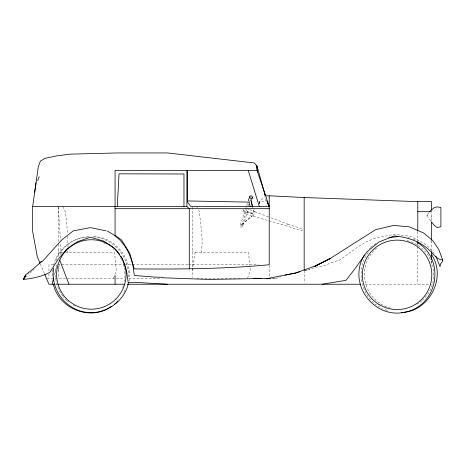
<?xml version="1.0" encoding="UTF-8"?>
<svg xmlns="http://www.w3.org/2000/svg" width="466" height="466" viewBox="0 0 466 466"><rect width="100%" height="100%" fill="white"/><g stroke="black" fill="none" stroke-linecap="round" stroke-linejoin="round"><path stroke-width="0.35" stroke-dasharray="2.33 1.75" d="M128.989 280.981C133.06 259.294 115.178 236.466 92.874 236.623M67.984 246.887L67.721 236.344M259.737 203.642L259.83 201.481L264.298 196.827M259.62 203.642L259.83 201.481L265.294 201.481L265.294 197.922M58.332 270.449L59.234 264.7M60.807 254.634L61.145 252.473L60.574 243.141M192.307 270.449L195.114 252.473L192.307 250.848M52.745 269.517L52.11 273.024L52.402 276.571M53.514 265.311C57.231 249.584 72.341 237.194 88.592 237.031M246.147 207.283L240.159 225.381C239.541 227.041 242.279 227.95 242.774 226.249L248.553 208.768M242.774 226.249C243.392 224.589 240.648 223.68 240.159 225.381M54.219 275.062L56.986 263.074M56.037 260.477C61.075 246.858 74.857 237.107 89.315 236.483M243.968 209.479L242.885 212.752L244.19 213.183M246.718 205.547L247.685 202.623M241.464 225.818L248.803 203.619M249.019 202.972L250.976 197.054M241.918 224.443L251.943 216.067L253.574 211.121L252.7 207.475M253.323 216.276L287.237 226.074L287.877 224.14L270.332 217.581M113.541 278.295L116.302 270.449L114.56 252.473L65.461 252.473M247.516 278.295L250.277 270.449L249.858 266.133M67.151 252.473L67.815 250.848M201.12 252.473C203.776 239.175 200.264 225.136 199.477 211.71L198.545 209.98M123.898 292.374L125.115 289.8M368.262 252.421C356.618 267.601 359.694 291.023 374.192 303.29M427.497 214.482L428.697 212.677M25.455 277.637L27.506 274.66L29.148 273.373M369.404 248.821L370.301 247.714M241.947 224.35L251.949 216.049M29.696 272.948L34.07 269.523M370.75 247.161L377.081 242.547M303.89 270.973L309.966 269.517L315.063 267.408L325.763 265.387L330.103 263.063L339.912 259.929L355.744 248.366L365.775 242.064L375.462 238.132L392.366 234.713L396.514 234.579L410.144 236.21L418.986 240.584L425.208 244.271L429.075 247.487L434.761 254.465M271.69 278.604L275.913 278.534L281.097 276.623M304.985 270.565L309.966 269.517M430.112 211.68L431.563 211.68L431.563 221.111M429.407 211.925L431.563 211.925M431.079 216.643L431.563 216.643M431.079 217.82L431.563 217.82M431.003 240.8L431.563 240.8M431.079 241.982L431.563 241.982M62.584 252.473L61.145 252.473L58.332 250.848M195.114 252.473L248.535 252.473L249.788 265.416M53.31 264.752L48.947 264.752L48.947 271.165M57.673 264.752L123.828 264.752M124.55 264.752L131.82 264.752M132.548 264.752L187.798 264.752M188.526 264.752L258.315 264.752M47.031 278.295L124.533 278.295M128.82 278.295L161.609 278.295M196.635 278.295L241.959 278.295M55.623 284.237L57.033 284.237M364.96 284.237L431.563 284.237M273.233 278.441L275.913 278.534M92.839 236.868C113.011 237.934 129.513 256.661 128.424 276.769M245.984 212.147L252.712 213.731M407.68 237.462L410.4 238.307M413.121 239.157L415.159 239.792M385.143 309.779L389.221 311.055M249.665 209.671L254.931 211.413L253.201 216.643L244.05 213.614M287.877 224.14L302.481 228.969L301.84 230.903L287.237 226.074M243.607 210.568L252.758 213.597M254.809 211.78L269.657 217.331M246.456 210.725L252.805 213.463M250.545 198.359L249.951 197.968M374.676 303.815L382.499 308.766M430.834 221.134L427.899 217.342M196.681 206.531L197.304 207.679M62.706 206.531L65.508 211.71L67.582 233.472M40.332 263.913L44.468 273.723M253.23 209.741L253.568 211.145M58.378 207.248L60.399 240.27M431.563 240.701L431.563 250.131M431.563 261.018L431.563 265.37M417.792 231.567L417.792 240.945M417.792 243.829L417.792 245.996M417.792 246.718L417.792 284.237M304.164 270.525L304.164 282.792M269.22 265.463L269.22 277.585M259.83 201.481L259.83 205.087M192.307 207.178L192.307 277.585M58.332 206.531L58.332 243.526M58.332 244.242L58.332 256.603M58.332 265.94L58.332 278.295M48.947 274.02L48.947 278.295M124.201 267.566A34.717 34.717 0 0 1 124.358 281.452M123.321 285.512A34.717 34.717 0 0 1 122.622 287.481M75.108 306.127A34.717 34.717 0 0 1 73.244 305.154M68.618 302.038A34.717 34.717 0 0 1 67.541 301.141M67.011 300.675A34.717 34.717 0 0 1 63.19 296.626M62.759 296.073A34.717 34.717 0 0 1 55.937 269.721M56.048 269.028A34.717 34.717 0 0 1 56.468 266.96M103.504 242.798A34.717 34.717 0 0 1 106.679 244.3M112.993 248.652A34.717 34.717 0 0 1 114.036 249.59M120.49 257.809A34.717 34.717 0 0 1 121.76 260.278M123.298 264.193A34.717 34.717 0 0 1 124.049 266.89M407.092 240.677A34.717 34.717 0 0 1 422.412 300.226M421.887 300.692A34.717 34.717 0 0 1 416.796 304.356M390.491 308.096A34.717 34.717 0 0 1 378.008 246.916"/><path stroke-width="0.7" d="M53.707 267.962C50.095 288.087 64.669 308.754 84.841 312.115C104.361 315.575 124.882 301.945 128.569 282.338M117.298 206.531L119.051 173.818L183.965 173.999L183.965 206.531M266.762 278.68L295.788 272.913L314.981 266.074L330.272 258.508L314.806 266.348L330.406 258.374L375.678 229.621L393.683 225.41L409.439 226.884L423.571 232.948L432.763 240.613L438.698 249.386L442.7 259.976L442.502 261.537L440.603 263.814L440.026 266.593L435.873 256.23M39.779 262.608L37.303 256.725L32.661 231.561L32.661 206.531L38.328 166.624L40.391 161.125L44.753 158.37L56.864 155.871L70.168 154.141L117.677 152.947L167.515 152.947L254.436 162.978L257.046 166.164L265.166 195.318M34.7 192.196L36.057 182.631M251.646 199.413C254.349 197.13 249.968 193.565 249.63 197.334M52.11 284.237L53.573 277.887M248.279 200.834L249.671 196.623M37.595 180.604L39.208 176.818M364.482 254.919C346.815 283.089 373.837 320.159 406.067 311.964C438.477 304.537 445.583 259.213 417 242.227M252.287 197.485L251.89 198.079M25.496 275.872L23.469 279.454C32.504 278.493 41.742 276.612 49.909 272.336L58.186 259.23L66.918 248.902L77.513 241.679L90.486 237.217L103.551 241.056L114.409 248.302L122.022 258.292L126.455 270.105L128.208 282.646L133.824 282.285L167.55 284.237M25.455 275.796L23.3 279.151L23.469 279.454L25.525 274.812L32.463 269.517L41.625 261.583M117.764 301.024L115.923 303.197L114.164 304.415M39.22 263.785L41.142 261.694M429.501 211.477L434.399 207.516L437.114 206.898L440.9 207.475L440.9 226.738L437.114 227.53L434.399 225.527L431.726 222.235M111.234 306.442C90.998 321.523 58.652 308.894 53.404 284.301M41.136 261.758L42.563 261.251L61.448 240.223L73.185 230.891L89.833 227.752M251.256 198.4L251.593 198.283M300.04 271.672L295.263 273.152L284.988 275.19M322.187 284.237L346.034 280.322L355.424 268.125L366.987 251.809L378.951 242L394.085 235.977C407.907 237.019 421.881 241.796 431.4 252.281C434.498 255.566 437.766 259.865 442.7 259.976M388.819 237.619L398.028 236.641M187.635 170.445L187.635 202.285L190.804 206.531L269.22 206.531L257.046 170.445L115.067 170.434L115.079 235.394L121.498 239.955L129.694 253.149L134.231 268.917C179.259 269.272 224.35 268.952 269.22 264.752L269.22 195.79L265.294 195.79M269.22 195.79L304.164 197.526L417.792 201.65L431.563 201.65L431.563 210.248M32.661 206.531L186.895 206.531L189.283 208.681L189.283 268.929M115.079 208.681L269.22 208.681M417.792 211.68L430.112 211.68M253.224 278.295L261.222 278.295M54.918 284.237L48.895 284.237L44.742 274.375M57.732 284.237L124.352 284.237M127.206 284.237L360.62 284.237M187.635 200.951L248.832 202.11L250.195 206.531M270.554 278.342L208.885 279.437L163.059 277.783L162.663 277.282L155.225 277.142L134.336 275.476L133.072 266.15C130.154 252.368 122.616 239.151 109.749 232.522L107.39 231.066M401.162 312.459C428.982 312.249 447.267 277.241 431.347 254.349M90.532 227.624L106.114 230.874M257.005 170.172L256.23 165.162M267.676 203.065L269.22 206.531M266.738 200.648L268.719 205.127M59.73 260.08L68.985 284.237M248.227 170.445L259.335 206.531M257.535 172.018L257.046 166.164M251.005 200.619L252.543 206.933M250.859 199.815L252.531 206.776M264.898 194.374L265.166 195.726M186.895 206.531L186.878 170.445M431.563 221.839L431.563 239.978M431.563 251.588L431.563 259.568M427.095 215.117L427.095 215.426M427.095 215.886L427.095 216.265M417.792 201.65L417.792 230.845M417.792 241.668L417.792 243.829M304.164 197.526L304.164 269.802M115.079 275.505L115.079 284.237M123.933 262.486A34.717 34.717 0 0 1 88.435 309.063A34.717 34.717 0 0 1 61.221 257.209A34.717 34.717 0 0 1 119.721 254.459M120.875 256.201A34.717 34.717 0 0 1 123.688 261.84M378.992 304.461A34.717 34.717 0 0 0 431.796 275.686A34.717 34.717 0 0 0 380.472 244.347A34.717 34.717 0 0 0 378.992 304.461"/></g></svg>
